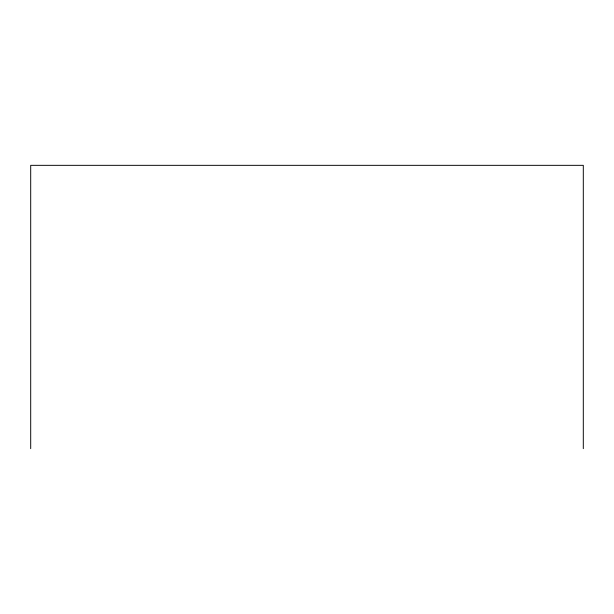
<?xml version="1.0" encoding="UTF-8"?>
<svg xmlns="http://www.w3.org/2000/svg" width="614" height="614" viewBox="0 0 614 614"><rect width="100%" height="100%" fill="white"/><g stroke="black" fill="none" stroke-linecap="round" stroke-linejoin="round"><path stroke-width="0.92" d="M583.3 448.665L583.3 165.335L30.7 165.335L30.7 448.665"/></g></svg>
